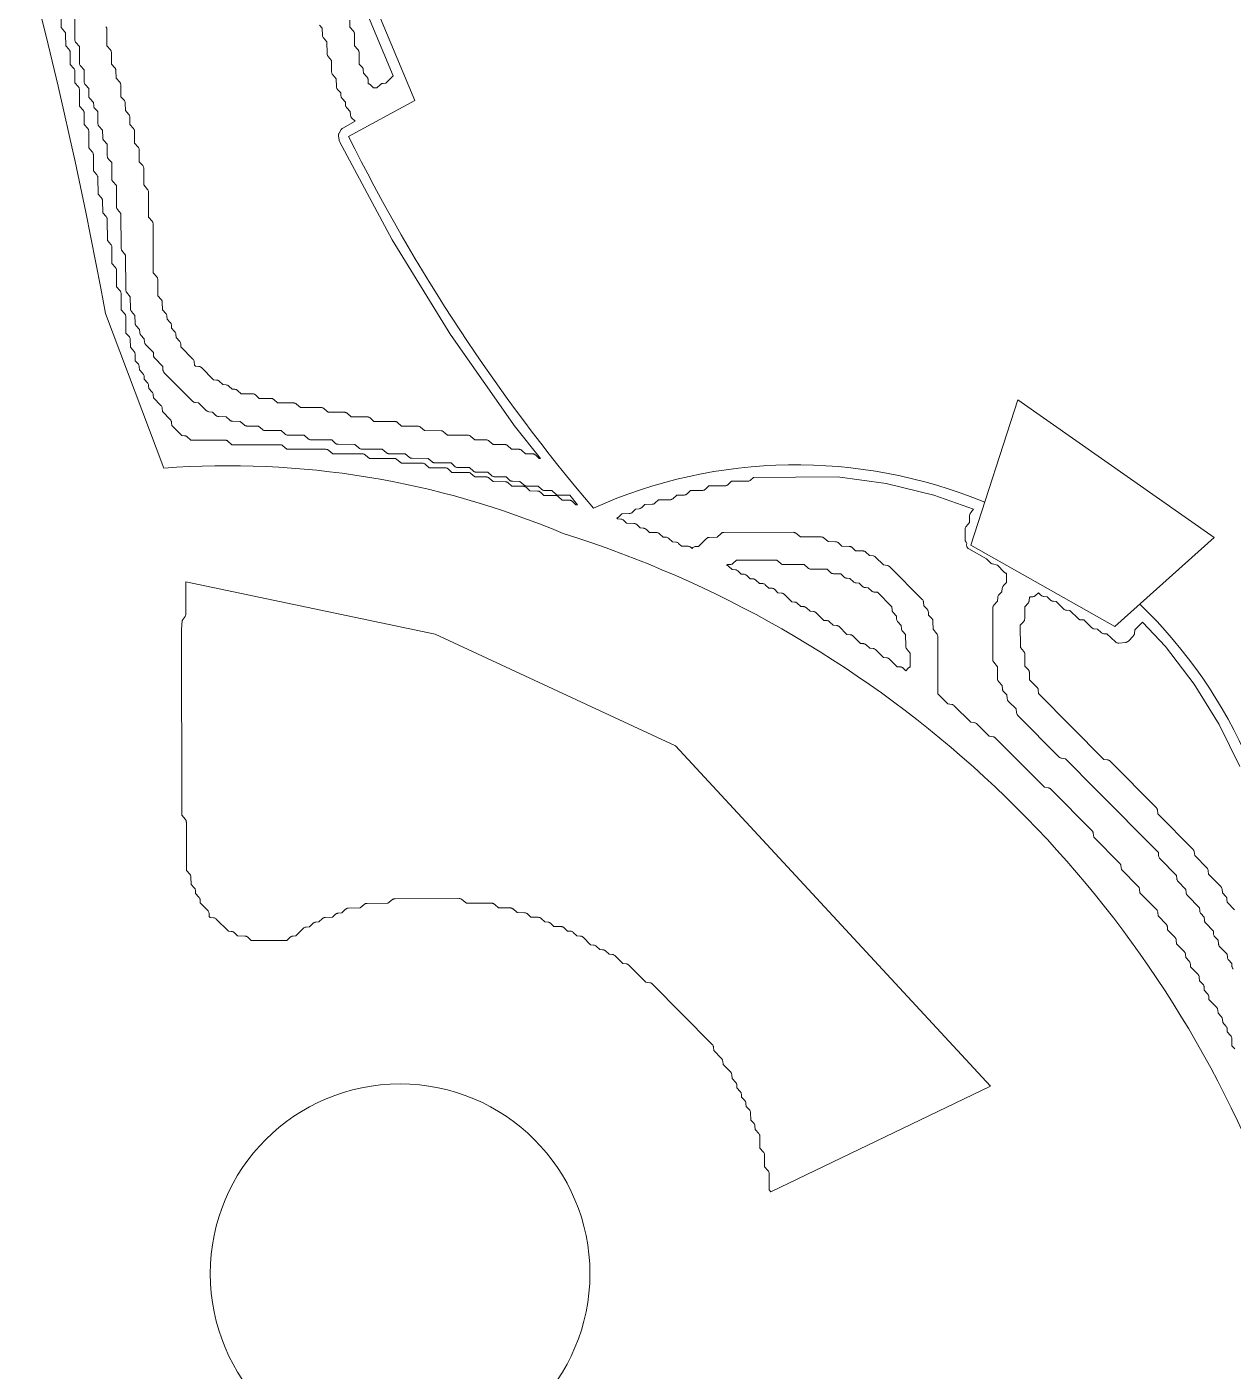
# Model space of a CAD drawing. Header units: inches. Extents: x 36 to 190, y -75 to 56.
# Drawn here: x 153.83 to 160.81, y 30.96 to 38.74 of the extents above; entities that cross this region are included whole.
import ezdxf

# ---------------------------------------------------------------- set-up
doc = ezdxf.new("R2010")
doc.units = ezdxf.units.IN
doc.layers.add('01_ORIGINAL_CAD', color=7, linetype='Continuous', lineweight=20)
doc.layers.add('02_APPROVED_PDF_OUTLINES', color=7, linetype='Continuous', lineweight=15)

# ---------------------------------------------------------------- blocks, each defined once
blk = doc.blocks.new('03_STARFISH')
at = {"layer": '01_ORIGINAL_CAD'}
for points in [[(44.2832, 37.0838, 0.090917), (40.9305, 45.9685, -0.652582), (40.9305, 49.0108, -0.158741), (45.0035, 48.4251, -0.098355), (47.824, 46.2028), (47.7547, 46.078)], [(45.6919, 38.1087, 0.060935), (47.1089, 35.956, -0.206423), (49.3752, 35.9901)], [(46.9349, 35.809, 0.119192), (44.6213, 36.1879), (44.2832, 37.0838)], [(50.2735, 35.4003, -0.198705), (51.1432, 33.3921, 0.063223), (53.4732, 33.0698)]]:
    blk.add_lwpolyline(points, format="xyb", dxfattribs=at)
for points in [[(46.075, 38.3173), (45.4333, 39.8494), (45.0593, 39.6928)], [(46.075, 38.3173), (45.6919, 38.1087)], [(49.5667, 36.5827), (50.7029, 35.7869), (50.1291, 35.2702), (49.2949, 35.7417), (49.5667, 36.5827)]]:
    blk.add_lwpolyline(points, dxfattribs=at)
blk.add_circle((45.9894, 31.5215), 1.0995, dxfattribs=at)
blk.add_arc((44.9959, 29.643), 6.4637, 23.73402, 72.54294, dxfattribs=at)
at = {"layer": '02_APPROVED_PDF_OUTLINES'}
for points in [[(45.7971, 38.8254), (45.9501, 38.4601), (45.9079, 38.4173), (45.8916, 38.4165), (45.8881, 38.4161), (45.8846, 38.4152), (45.8813, 38.4138), (45.8783, 38.4119), (45.8755, 38.4097), (45.8558, 38.3909), (45.8355, 38.3908), (45.8184, 38.4079), (45.8159, 38.41), (45.8132, 38.4118), (45.8102, 38.4132), (45.8071, 38.4143), (45.8052, 38.4146), (45.8046, 38.4377), (45.8043, 38.4407), (45.8037, 38.4437), (45.8027, 38.4465), (45.8014, 38.4492), (45.7998, 38.4518), (45.7979, 38.4541), (45.7783, 38.4751), (45.7765, 38.4955), (45.776, 38.4988), (45.775, 38.5021), (45.7735, 38.5052), (45.7717, 38.5081), (45.7695, 38.5107), (45.7524, 38.5282), (45.7521, 38.5954), (45.7518, 38.5989), (45.751, 38.6024), (45.7497, 38.6057), (45.748, 38.6089), (45.7459, 38.6117), (45.7257, 38.6348), (45.7253, 38.7027), (45.725, 38.7063), (45.7243, 38.7098), (45.723, 38.7131), (45.7213, 38.7162), (45.7191, 38.719), (45.6989, 38.7421), (45.6986, 38.7833)], [(44.1059, 38.7908), (44.1064, 38.6686), (44.1066, 38.6651), (44.1074, 38.6616), (44.1087, 38.6582), (44.1104, 38.6551), (44.1126, 38.6523), (44.1327, 38.6292), (44.1332, 38.5344), (44.1334, 38.5309), (44.1342, 38.5274), (44.1355, 38.5241), (44.1372, 38.5209), (44.1394, 38.5181), (44.1596, 38.4949), (44.1608, 38.424), (44.161, 38.421), (44.1616, 38.418), (44.1626, 38.4151), (44.1639, 38.4123), (44.1655, 38.4097), (44.1675, 38.4074), (44.1865, 38.387), (44.1875, 38.3433), (44.1877, 38.3403), (44.1883, 38.3373), (44.1893, 38.3345), (44.1906, 38.3317), (44.1923, 38.3292), (44.1942, 38.3269), (44.2138, 38.3059), (44.2156, 38.2855), (44.2161, 38.2821), (44.2171, 38.2788), (44.2185, 38.2757), (44.2204, 38.2728), (44.2226, 38.2702), (44.2396, 38.2527), (44.24, 38.1856), (44.2403, 38.182), (44.2411, 38.1785), (44.2423, 38.1752), (44.244, 38.1721), (44.2462, 38.1692), (44.2665, 38.146), (44.2676, 38.1018), (44.2678, 38.0988), (44.2684, 38.0958), (44.2694, 38.093), (44.2707, 38.0902), (44.2724, 38.0877), (44.2743, 38.0854), (44.2932, 38.0651), (44.2943, 37.9947), (44.2945, 37.9916), (44.2952, 37.9886), (44.2961, 37.9857), (44.2974, 37.983), (44.2991, 37.9804), (44.301, 37.978), (44.3198, 37.9579), (44.3203, 37.8636), (44.3205, 37.86), (44.3213, 37.8565), (44.3226, 37.8532), (44.3243, 37.8501), (44.3264, 37.8472), (44.3466, 37.8242), (44.3471, 37.7026), (44.3474, 37.699), (44.3482, 37.6955), (44.3494, 37.6922), (44.3511, 37.6891), (44.3533, 37.6862), (44.3734, 37.6632), (44.3738, 37.464), (44.3741, 37.4606), (44.3747, 37.4573), (44.3759, 37.4541), (44.3774, 37.4511), (44.3794, 37.4483), (44.4004, 37.4222), (44.4008, 37.2224), (44.4011, 37.2191), (44.4018, 37.2158), (44.4029, 37.2126), (44.4044, 37.2096), (44.4064, 37.2068), (44.4275, 37.1806), (44.4279, 37.1121), (44.4281, 37.1086), (44.4289, 37.1051), (44.4302, 37.1017), (44.4319, 37.0986), (44.4341, 37.0958), (44.4544, 37.0725), (44.4554, 37.0284), (44.4557, 37.0254), (44.4563, 37.0224), (44.4573, 37.0195), (44.4586, 37.0168), (44.4602, 37.0142), (44.4621, 37.0119), (44.4813, 36.9913), (44.4821, 36.9742), (44.4825, 36.9707), (44.4834, 36.9673), (44.4847, 36.964), (44.4866, 36.961), (44.4888, 36.9582), (44.5084, 36.9372), (44.5102, 36.9169), (44.5107, 36.9135), (44.5117, 36.9102), (44.5131, 36.907), (44.515, 36.9041), (44.5173, 36.9015), (44.5612, 36.8568), (44.562, 36.84), (44.5623, 36.837), (44.563, 36.8341), (44.564, 36.8313), (44.5653, 36.8286), (44.567, 36.8261), (44.5689, 36.8238), (44.6149, 36.7761), (44.6167, 36.7559), (44.6172, 36.7525), (44.6182, 36.7492), (44.6197, 36.746), (44.6215, 36.7431), (44.6238, 36.7405), (44.7875, 36.5754), (44.7901, 36.5731), (44.7931, 36.5712), (44.7962, 36.5697), (44.7996, 36.5687), (44.803, 36.5681), (44.8227, 36.5664), (44.8673, 36.5217), (44.8699, 36.5194), (44.8729, 36.5175), (44.876, 36.5161), (44.8793, 36.5151), (44.8828, 36.5145), (44.9028, 36.5127), (44.9235, 36.4931), (44.9259, 36.4911), (44.9285, 36.4894), (44.9312, 36.4881), (44.9341, 36.4871), (44.9371, 36.4865), (44.9402, 36.4862), (44.9832, 36.4853), (45.0032, 36.4663), (45.0056, 36.4643), (45.0082, 36.4626), (45.0109, 36.4613), (45.0138, 36.4603), (45.0168, 36.4597), (45.0199, 36.4594), (45.0633, 36.4585), (45.0863, 36.4381), (45.0887, 36.4362), (45.0913, 36.4347), (45.094, 36.4334), (45.0969, 36.4325), (45.0999, 36.432), (45.1029, 36.4318), (45.1697, 36.4316), (45.1926, 36.4113), (45.1949, 36.4095), (45.1975, 36.4079), (45.2003, 36.4067), (45.2031, 36.4058), (45.2061, 36.4052), (45.2091, 36.405), (45.302, 36.4048), (45.3219, 36.386), (45.3243, 36.384), (45.3269, 36.3823), (45.3297, 36.381), (45.3327, 36.38), (45.3357, 36.3794), (45.3388, 36.3791), (45.4352, 36.3782), (45.4581, 36.3578), (45.4605, 36.356), (45.4631, 36.3544), (45.4658, 36.3532), (45.4687, 36.3523), (45.4717, 36.3517), (45.4747, 36.3515), (45.5941, 36.3514), (45.614, 36.3325), (45.6164, 36.3305), (45.619, 36.3289), (45.6218, 36.3275), (45.6248, 36.3265), (45.6278, 36.3259), (45.6309, 36.3257), (45.7273, 36.3247), (45.7502, 36.3044), (45.7526, 36.3025), (45.7552, 36.301), (45.7579, 36.2997), (45.7608, 36.2988), (45.7637, 36.2983), (45.7668, 36.2981), (45.8867, 36.2979), (45.9095, 36.2777), (45.9119, 36.2758), (45.9145, 36.2742), (45.9172, 36.273), (45.9201, 36.2721), (45.9231, 36.2715), (45.9261, 36.2714), (46.0195, 36.2712), (46.0423, 36.2509), (46.0447, 36.2491), (46.0472, 36.2475), (46.05, 36.2463), (46.0529, 36.2454), (46.0558, 36.2448), (46.0588, 36.2446), (46.1522, 36.2444), (46.1751, 36.2242), (46.1774, 36.2223), (46.18, 36.2208), (46.1828, 36.2195), (46.1856, 36.2186), (46.1886, 36.2181), (46.1916, 36.2179), (46.2845, 36.2177), (46.3044, 36.1989), (46.3068, 36.1969), (46.3094, 36.1952), (46.3122, 36.1938), (46.3151, 36.1929), (46.3182, 36.1922), (46.3213, 36.192), (46.3911, 36.191), (46.4141, 36.1707), (46.4164, 36.1688), (46.419, 36.1673), (46.4218, 36.166), (46.4246, 36.1651), (46.4276, 36.1646), (46.4306, 36.1644), (46.4975, 36.1642), (46.5203, 36.1439), (46.5227, 36.1421), (46.5252, 36.1405), (46.528, 36.1393), (46.5308, 36.1384), (46.5338, 36.1378), (46.5368, 36.1376), (46.6032, 36.1374), (46.6231, 36.1186), (46.6254, 36.1166), (46.628, 36.1149), (46.6308, 36.1136), (46.6337, 36.1126), (46.6367, 36.112), (46.6398, 36.1117), (46.6832, 36.1108), (46.7062, 36.0904), (46.7086, 36.0885), (46.7112, 36.087), (46.7139, 36.0857), (46.7168, 36.0848), (46.7197, 36.0843), (46.7227, 36.0841), (46.7891, 36.0839), (46.809, 36.065), (46.8114, 36.0631), (46.8139, 36.0614), (46.8167, 36.0601), (46.8196, 36.0591), (46.8226, 36.0584), (46.8257, 36.0582), (46.8691, 36.0573), (46.8921, 36.0368), (46.8945, 36.035), (46.8971, 36.0334), (46.8998, 36.0322), (46.9027, 36.0313), (46.9056, 36.0307), (46.9086, 36.0305), (46.973, 36.0303), (47.0172, 35.976), (47.0078, 35.9761), (46.9879, 35.9949), (46.9855, 35.9969), (46.983, 35.9986), (46.9802, 35.9999), (46.9773, 36.0009), (46.9743, 36.0015), (46.9712, 36.0018), (46.9278, 36.0027), (46.9048, 36.0231), (46.9024, 36.025), (46.8998, 36.0265), (46.8971, 36.0278), (46.8942, 36.0287), (46.8913, 36.0292), (46.8883, 36.0294), (46.8219, 36.0296), (46.802, 36.0485), (46.7996, 36.0504), (46.7971, 36.0521), (46.7943, 36.0534), (46.7914, 36.0544), (46.7884, 36.0551), (46.7853, 36.0553), (46.7419, 36.0562), (46.7189, 36.0767), (46.7165, 36.0785), (46.7139, 36.0801), (46.7112, 36.0813), (46.7083, 36.0822), (46.7054, 36.0828), (46.7024, 36.083), (46.636, 36.0832), (46.6161, 36.102), (46.6137, 36.104), (46.6111, 36.1057), (46.6083, 36.107), (46.6054, 36.108), (46.6023, 36.1086), (46.5992, 36.1089), (46.5294, 36.1098), (46.5064, 36.1302), (46.504, 36.132), (46.5015, 36.1336), (46.4987, 36.1348), (46.4959, 36.1357), (46.4929, 36.1363), (46.4899, 36.1365), (46.423, 36.1367), (46.4002, 36.1569), (46.3978, 36.1588), (46.3952, 36.1604), (46.3925, 36.1616), (46.3896, 36.1625), (46.3866, 36.1631), (46.3836, 36.1632), (46.2902, 36.1634), (46.2674, 36.1837), (46.265, 36.1855), (46.2625, 36.1871), (46.2597, 36.1883), (46.2568, 36.1892), (46.2539, 36.1898), (46.2509, 36.19), (46.1575, 36.1902), (46.1346, 36.2104), (46.1323, 36.2123), (46.1297, 36.2138), (46.1269, 36.2151), (46.1241, 36.216), (46.1211, 36.2165), (46.1181, 36.2167), (45.9976, 36.2169), (45.9716, 36.2381), (45.9688, 36.2401), (45.9658, 36.2417), (45.9625, 36.2428), (45.9592, 36.2435), (45.9558, 36.2437), (45.8123, 36.2436), (45.7895, 36.2638), (45.7871, 36.2657), (45.7845, 36.2673), (45.7817, 36.2685), (45.7789, 36.2694), (45.7759, 36.27), (45.7729, 36.2701), (45.5999, 36.2703), (45.577, 36.2905), (45.5747, 36.2924), (45.5721, 36.294), (45.5693, 36.2952), (45.5665, 36.2961), (45.5635, 36.2966), (45.5605, 36.2968), (45.3344, 36.2969), (45.3116, 36.3172), (45.3092, 36.319), (45.3066, 36.3206), (45.3038, 36.3218), (45.301, 36.3227), (45.298, 36.3233), (45.295, 36.3235), (45.0158, 36.3235), (44.993, 36.3438), (44.9906, 36.3456), (44.988, 36.3472), (44.9853, 36.3484), (44.9824, 36.3493), (44.9794, 36.3499), (44.9764, 36.3501), (44.7773, 36.3502), (44.7575, 36.369), (44.7547, 36.3713), (44.7516, 36.3731), (44.7484, 36.3745), (44.7449, 36.3754), (44.7414, 36.3758), (44.7251, 36.3765), (44.6677, 36.4344), (44.667, 36.4511), (44.6666, 36.4541), (44.666, 36.457), (44.665, 36.4599), (44.6636, 36.4626), (44.6619, 36.4651), (44.66, 36.4674), (44.614, 36.5151), (44.6123, 36.5353), (44.6117, 36.5387), (44.6107, 36.542), (44.6093, 36.5451), (44.6074, 36.548), (44.6052, 36.5506), (44.5612, 36.5953), (44.5605, 36.6121), (44.5601, 36.6156), (44.5592, 36.619), (44.5578, 36.6223), (44.556, 36.6253), (44.5538, 36.628), (44.5346, 36.6486), (44.5338, 36.6658), (44.5334, 36.6693), (44.5325, 36.6727), (44.5312, 36.6759), (44.5293, 36.679), (44.5271, 36.6817), (44.5079, 36.7022), (44.5072, 36.7194), (44.5068, 36.7229), (44.5059, 36.7263), (44.5045, 36.7296), (44.5027, 36.7326), (44.5005, 36.7354), (44.4809, 36.7564), (44.4791, 36.7767), (44.4786, 36.7801), (44.4776, 36.7834), (44.4761, 36.7865), (44.4743, 36.7894), (44.4721, 36.792), (44.455, 36.8095), (44.4547, 36.8499), (44.4544, 36.8534), (44.4536, 36.8569), (44.4524, 36.8602), (44.4507, 36.8633), (44.4485, 36.8661), (44.4282, 36.8894), (44.4272, 36.9335), (44.4269, 36.9366), (44.4263, 36.9395), (44.4253, 36.9424), (44.424, 36.9451), (44.4224, 36.9477), (44.4204, 36.95), (44.4016, 36.9701), (44.4012, 37.0645), (44.4009, 37.068), (44.4002, 37.0715), (44.3989, 37.0748), (44.3972, 37.078), (44.395, 37.0808), (44.3748, 37.1039), (44.3744, 37.1986), (44.3741, 37.2022), (44.3734, 37.2057), (44.3721, 37.209), (44.3704, 37.2121), (44.3682, 37.215), (44.3481, 37.238), (44.3476, 37.3328), (44.3473, 37.3364), (44.3466, 37.3399), (44.3453, 37.3432), (44.3436, 37.3463), (44.3414, 37.3492), (44.3213, 37.3722), (44.3208, 37.467), (44.3205, 37.4706), (44.3198, 37.474), (44.3185, 37.4774), (44.3168, 37.4805), (44.3146, 37.4834), (44.2945, 37.5064), (44.294, 37.628), (44.2937, 37.6316), (44.2929, 37.6351), (44.2917, 37.6384), (44.2899, 37.6415), (44.2878, 37.6444), (44.2675, 37.6675), (44.2664, 37.7384), (44.2661, 37.7415), (44.2655, 37.7445), (44.2646, 37.7474), (44.2632, 37.7502), (44.2616, 37.7527), (44.2596, 37.7551), (44.2408, 37.7752), (44.2404, 37.8695), (44.2401, 37.8731), (44.2394, 37.8766), (44.2381, 37.8799), (44.2364, 37.883), (44.2342, 37.8859), (44.2141, 37.9089), (44.2136, 38.0037), (44.2133, 38.0073), (44.2126, 38.0108), (44.2113, 38.0141), (44.2096, 38.0172), (44.2074, 38.0201), (44.1873, 38.0431), (44.1868, 38.1379), (44.1865, 38.1415), (44.1858, 38.1449), (44.1845, 38.1483), (44.1828, 38.1514), (44.1806, 38.1543), (44.1604, 38.1773), (44.1601, 38.2453), (44.1598, 38.2488), (44.159, 38.2523), (44.1578, 38.2556), (44.156, 38.2588), (44.1539, 38.2616), (44.1337, 38.2847), (44.1333, 38.3794), (44.133, 38.383), (44.1322, 38.3865), (44.131, 38.3898), (44.1292, 38.3929), (44.1271, 38.3958), (44.1069, 38.4188), (44.1065, 38.4868), (44.1062, 38.4903), (44.1055, 38.4938), (44.1042, 38.4972), (44.1025, 38.5003), (44.1003, 38.5031), (44.08, 38.5263), (44.0789, 38.5972), (44.0787, 38.6002), (44.0781, 38.6032), (44.0771, 38.6061), (44.0758, 38.6089), (44.0741, 38.6115), (44.0722, 38.6138), (44.0534, 38.634), (44.053, 38.7015), (44.0527, 38.705), (44.052, 38.7085), (44.0507, 38.7118), (44.049, 38.715), (44.0468, 38.7178), (44.0267, 38.7409), (44.0262, 38.8356)], [(45.5223, 38.7543), (45.5394, 38.7368), (45.5397, 38.6965), (45.54, 38.6929), (45.5408, 38.6894), (45.542, 38.6861), (45.5438, 38.683), (45.5459, 38.6802), (45.5661, 38.6571), (45.5665, 38.5892), (45.5667, 38.5856), (45.5675, 38.5821), (45.5688, 38.5788), (45.5705, 38.5757), (45.5726, 38.5728), (45.5928, 38.5498), (45.5932, 38.4818), (45.5935, 38.4783), (45.5943, 38.4748), (45.5955, 38.4715), (45.5972, 38.4683), (45.5994, 38.4655), (45.6197, 38.4422), (45.6208, 38.3981), (45.621, 38.3951), (45.6216, 38.3921), (45.6226, 38.3892), (45.6239, 38.3865), (45.6255, 38.3839), (45.6275, 38.3816), (45.6467, 38.3611), (45.6474, 38.3439), (45.6478, 38.3404), (45.6487, 38.337), (45.6501, 38.3337), (45.6519, 38.3307), (45.6541, 38.3279), (45.6733, 38.3074), (45.6741, 38.2902), (45.6745, 38.2867), (45.6754, 38.2833), (45.6767, 38.2801), (45.6786, 38.277), (45.6808, 38.2743), (45.7004, 38.2533), (45.7022, 38.2329), (45.7027, 38.2295), (45.7037, 38.2262), (45.7051, 38.2231), (45.707, 38.2202), (45.7092, 38.2176), (45.7293, 38.1971), (45.6575, 38.1574), (45.6547, 38.1557), (45.6521, 38.1535), (45.6499, 38.151), (45.648, 38.1483), (45.6361, 38.1281), (45.6345, 38.1251), (45.6334, 38.1218), (45.6328, 38.1185), (45.6326, 38.1151), (45.6329, 38.1117), (45.6363, 38.0884), (45.6369, 38.0857), (45.6378, 38.083), (45.639, 38.0804), (45.9436, 37.5106), (45.9443, 37.5093), (46.2837, 36.9577), (46.2845, 36.9565), (46.6568, 36.4266), (46.6577, 36.4253), (46.8022, 36.2443), (46.7949, 36.2443), (46.775, 36.2632), (46.7727, 36.2651), (46.7701, 36.2668), (46.7673, 36.2681), (46.7644, 36.2691), (46.7614, 36.2698), (46.7584, 36.27), (46.7154, 36.2709), (46.6954, 36.2899), (46.693, 36.2919), (46.6904, 36.2936), (46.6877, 36.2949), (46.6847, 36.2959), (46.6817, 36.2965), (46.6787, 36.2968), (46.6353, 36.2977), (46.6122, 36.3181), (46.6099, 36.32), (46.6073, 36.3216), (46.6045, 36.3228), (46.6017, 36.3237), (46.5987, 36.3242), (46.5957, 36.3244), (46.5288, 36.3246), (46.506, 36.3449), (46.5036, 36.3468), (46.5011, 36.3483), (46.4983, 36.3496), (46.4954, 36.3505), (46.4925, 36.351), (46.4895, 36.3512), (46.4226, 36.3514), (46.3998, 36.3717), (46.3974, 36.3735), (46.3948, 36.3751), (46.3921, 36.3763), (46.3892, 36.3772), (46.3862, 36.3778), (46.3832, 36.378), (46.2638, 36.3781), (46.2439, 36.397), (46.2415, 36.399), (46.2389, 36.4006), (46.2361, 36.402), (46.2331, 36.403), (46.2301, 36.4036), (46.2269, 36.4038), (46.1306, 36.4048), (46.1077, 36.4251), (46.1053, 36.427), (46.1027, 36.4285), (46.1, 36.4298), (46.0971, 36.4307), (46.0942, 36.4312), (46.0911, 36.4314), (45.9977, 36.4316), (45.9749, 36.4519), (45.9725, 36.4537), (45.97, 36.4553), (45.9672, 36.4565), (45.9643, 36.4574), (45.9614, 36.458), (45.9584, 36.4582), (45.8384, 36.4583), (45.8156, 36.4786), (45.8132, 36.4804), (45.8106, 36.482), (45.8079, 36.4832), (45.805, 36.4841), (45.8021, 36.4847), (45.7991, 36.4849), (45.7056, 36.4851), (45.6828, 36.5053), (45.6804, 36.5072), (45.6779, 36.5087), (45.6751, 36.51), (45.6723, 36.5109), (45.6693, 36.5114), (45.6663, 36.5116), (45.5729, 36.5118), (45.55, 36.5321), (45.5477, 36.5339), (45.5451, 36.5355), (45.5423, 36.5367), (45.5395, 36.5376), (45.5365, 36.5382), (45.5335, 36.5384), (45.4136, 36.5385), (45.3907, 36.5588), (45.3884, 36.5606), (45.3858, 36.5622), (45.383, 36.5634), (45.3802, 36.5643), (45.3772, 36.5649), (45.3742, 36.5651), (45.2808, 36.5653), (45.258, 36.5855), (45.2556, 36.5874), (45.253, 36.5889), (45.2503, 36.5902), (45.2474, 36.5911), (45.2444, 36.5916), (45.2414, 36.5918), (45.1746, 36.592), (45.1517, 36.6123), (45.1494, 36.6141), (45.1468, 36.6157), (45.144, 36.6169), (45.1412, 36.6178), (45.1382, 36.6184), (45.1352, 36.6186), (45.0688, 36.6188), (45.0489, 36.6376), (45.0462, 36.6399), (45.0431, 36.6417), (45.0398, 36.6431), (45.0364, 36.644), (45.0328, 36.6445), (45.0164, 36.6452), (44.9988, 36.6626), (44.9962, 36.6649), (44.9933, 36.6668), (44.9901, 36.6682), (44.9868, 36.6692), (44.9834, 36.6698), (44.9634, 36.6716), (44.9427, 36.6912), (44.9399, 36.6935), (44.9368, 36.6953), (44.9336, 36.6967), (44.9301, 36.6976), (44.9266, 36.6981), (44.9102, 36.6988), (44.8394, 36.7698), (44.8368, 36.7721), (44.8339, 36.774), (44.8307, 36.7755), (44.8274, 36.7765), (44.8239, 36.777), (44.8044, 36.7788), (44.7993, 36.7839), (44.7976, 36.8038), (44.797, 36.8072), (44.796, 36.8105), (44.7946, 36.8136), (44.7927, 36.8166), (44.7905, 36.8192), (44.7199, 36.8907), (44.7192, 36.9075), (44.7188, 36.911), (44.7179, 36.9144), (44.7165, 36.9176), (44.7147, 36.9207), (44.7125, 36.9234), (44.6929, 36.9444), (44.6911, 36.9648), (44.6906, 36.9681), (44.6896, 36.9714), (44.6881, 36.9745), (44.6863, 36.9774), (44.6841, 36.98), (44.6666, 36.9979), (44.6659, 37.0148), (44.6655, 37.0183), (44.6646, 37.0217), (44.6632, 37.0249), (44.6614, 37.028), (44.6592, 37.0307), (44.64, 37.0513), (44.6392, 37.0684), (44.6388, 37.0719), (44.6379, 37.0754), (44.6366, 37.0786), (44.6348, 37.0816), (44.6325, 37.0844), (44.6136, 37.1047), (44.6126, 37.1484), (44.6123, 37.1514), (44.6117, 37.1544), (44.6107, 37.1573), (44.6094, 37.16), (44.6078, 37.1625), (44.6058, 37.1649), (44.587, 37.185), (44.5866, 37.2793), (44.5863, 37.2829), (44.5856, 37.2864), (44.5843, 37.2897), (44.5826, 37.2928), (44.5804, 37.2957), (44.5603, 37.3187), (44.5595, 37.6013), (44.5592, 37.6049), (44.5584, 37.6084), (44.5572, 37.6117), (44.5554, 37.6149), (44.5533, 37.6177), (44.5331, 37.6408), (44.5328, 37.7863), (44.5326, 37.7896), (44.5319, 37.793), (44.5308, 37.7961), (44.5292, 37.7992), (44.5273, 37.8019), (44.5062, 37.8281), (44.5058, 37.9234), (44.5055, 37.927), (44.5047, 37.9305), (44.5034, 37.9338), (44.5017, 37.9369), (44.4996, 37.9398), (44.4794, 37.9628), (44.479, 38.0308), (44.4787, 38.0343), (44.478, 38.0378), (44.4767, 38.0412), (44.475, 38.0443), (44.4728, 38.0471), (44.4526, 38.0702), (44.4523, 38.1381), (44.452, 38.1417), (44.4512, 38.1452), (44.4499, 38.1485), (44.4482, 38.1516), (44.4461, 38.1545), (44.4257, 38.1777), (44.4247, 38.2219), (44.4245, 38.2249), (44.4238, 38.2278), (44.4229, 38.2307), (44.4216, 38.2335), (44.4199, 38.236), (44.418, 38.2383), (44.399, 38.2587), (44.398, 38.3024), (44.3978, 38.3054), (44.3971, 38.3083), (44.3962, 38.3112), (44.3949, 38.314), (44.3932, 38.3165), (44.3913, 38.3188), (44.3725, 38.339), (44.3721, 38.4065), (44.3718, 38.41), (44.3711, 38.4135), (44.3698, 38.4168), (44.3681, 38.42), (44.3659, 38.4228), (44.3456, 38.446), (44.3446, 38.4902), (44.3443, 38.4932), (44.3437, 38.4962), (44.3427, 38.4991), (44.3414, 38.5018), (44.3398, 38.5043), (44.3378, 38.5067), (44.319, 38.5268), (44.3187, 38.5943), (44.3184, 38.5979), (44.3176, 38.6013), (44.3164, 38.6047), (44.3146, 38.6078), (44.3125, 38.6106), (44.2923, 38.6337), (44.2919, 38.7285), (44.2916, 38.732), (44.2908, 38.7355), (44.2896, 38.7388), (44.2878, 38.742), (44.2857, 38.7448)], [(50.8237, 32.8244), (50.8065, 32.8421), (50.8055, 32.8855), (50.8053, 32.8885), (50.8046, 32.8915), (50.8037, 32.8943), (50.8024, 32.8971), (50.8007, 32.8996), (50.7988, 32.902), (50.7796, 32.9225), (50.7788, 32.9397), (50.7784, 32.9432), (50.7775, 32.9466), (50.7762, 32.9498), (50.7744, 32.9529), (50.7721, 32.9556), (50.753, 32.9762), (50.7522, 32.9933), (50.7518, 32.9968), (50.7509, 33.0002), (50.7495, 33.0035), (50.7477, 33.0065), (50.7455, 33.0093), (50.7259, 33.0303), (50.7241, 33.0506), (50.7236, 33.054), (50.7226, 33.0573), (50.7211, 33.0605), (50.7193, 33.0634), (50.717, 33.066), (50.6731, 33.1107), (50.6723, 33.1275), (50.6719, 33.131), (50.671, 33.1344), (50.6696, 33.1376), (50.6678, 33.1407), (50.6656, 33.1434), (50.6464, 33.164), (50.6457, 33.1811), (50.6453, 33.1846), (50.6444, 33.188), (50.643, 33.1913), (50.6412, 33.1943), (50.639, 33.1971), (50.6194, 33.2181), (50.6176, 33.2384), (50.617, 33.2418), (50.616, 33.2451), (50.6146, 33.2483), (50.6127, 33.2512), (50.6105, 33.2538), (50.5665, 33.2985), (50.5658, 33.3153), (50.5654, 33.3188), (50.5645, 33.3222), (50.5631, 33.3254), (50.5613, 33.3285), (50.5591, 33.3312), (50.5395, 33.3522), (50.5377, 33.3726), (50.5371, 33.376), (50.5361, 33.3793), (50.5347, 33.3824), (50.5328, 33.3853), (50.5306, 33.3879), (50.4862, 33.4331), (50.4844, 33.4531), (50.4839, 33.4565), (50.4829, 33.4598), (50.4815, 33.4629), (50.4796, 33.4658), (50.4774, 33.4684), (50.4334, 33.5131), (50.4326, 33.5299), (50.4323, 33.5329), (50.4317, 33.5358), (50.4306, 33.5386), (50.4293, 33.5413), (50.4276, 33.5438), (50.4257, 33.5461), (50.3797, 33.5939), (50.378, 33.614), (50.3774, 33.6174), (50.3764, 33.6207), (50.375, 33.6239), (50.3731, 33.6268), (50.3708, 33.6294), (50.2733, 33.7282), (50.2715, 33.7481), (50.271, 33.7516), (50.27, 33.7549), (50.2685, 33.758), (50.2667, 33.7609), (50.2644, 33.7635), (50.1663, 33.8628), (50.1631, 33.8858), (50.1625, 33.889), (50.1614, 33.892), (50.16, 33.8949), (50.1582, 33.8975), (50.1561, 33.8999), (50.0067, 34.0506), (50.0035, 34.0736), (50.0028, 34.0767), (50.0018, 34.0797), (50.0004, 34.0826), (49.9986, 34.0853), (49.9965, 34.0877), (49.7571, 34.3291), (49.7547, 34.3312), (49.752, 34.333), (49.7491, 34.3345), (49.7461, 34.3356), (49.7429, 34.3362), (49.7203, 34.3395), (49.438, 34.6241), (49.4356, 34.6262), (49.4329, 34.628), (49.43, 34.6295), (49.427, 34.6306), (49.4238, 34.6312), (49.4011, 34.6345), (49.3294, 34.7065), (49.3267, 34.7087), (49.3238, 34.7107), (49.3206, 34.7121), (49.3173, 34.7132), (49.3139, 34.7137), (49.2943, 34.7154), (49.1988, 34.8118), (49.1963, 34.8139), (49.1937, 34.8157), (49.1908, 34.8172), (49.1877, 34.8183), (49.1846, 34.8189), (49.1619, 34.8222), (49.104, 34.8806), (49.1034, 35.2131), (49.1031, 35.2164), (49.1024, 35.2197), (49.1013, 35.2229), (49.0998, 35.2259), (49.0978, 35.2287), (49.0766, 35.2551), (49.0755, 35.2998), (49.0753, 35.3028), (49.0747, 35.3058), (49.0737, 35.3086), (49.0724, 35.3114), (49.0707, 35.3139), (49.0688, 35.3163), (49.0496, 35.3368), (49.0489, 35.354), (49.0485, 35.3575), (49.0476, 35.3609), (49.0462, 35.3641), (49.0444, 35.3672), (49.0422, 35.3699), (49.0226, 35.3909), (49.0208, 35.4113), (49.0202, 35.4147), (49.0192, 35.418), (49.0178, 35.4212), (49.0159, 35.4241), (49.0136, 35.4267), (48.8256, 35.6167), (48.8232, 35.6188), (48.8205, 35.6207), (48.8176, 35.6221), (48.8146, 35.6232), (48.8114, 35.6238), (48.7887, 35.6271), (48.7435, 35.6723), (48.7409, 35.6746), (48.738, 35.6765), (48.7348, 35.6779), (48.7315, 35.679), (48.7281, 35.6795), (48.7081, 35.6813), (48.6873, 35.701), (48.6849, 35.7029), (48.6824, 35.7046), (48.6796, 35.7059), (48.6767, 35.7069), (48.6737, 35.7075), (48.6706, 35.7078), (48.6277, 35.7087), (48.6076, 35.7277), (48.6053, 35.7297), (48.6027, 35.7314), (48.5999, 35.7327), (48.597, 35.7337), (48.594, 35.7343), (48.5909, 35.7346), (48.548, 35.7355), (48.5279, 35.7545), (48.5256, 35.7565), (48.523, 35.7582), (48.5202, 35.7595), (48.5173, 35.7605), (48.5143, 35.7611), (48.5113, 35.7614), (48.4678, 35.7623), (48.4448, 35.7827), (48.4424, 35.7846), (48.4399, 35.7861), (48.4371, 35.7874), (48.4342, 35.7883), (48.4313, 35.7888), (48.4283, 35.789), (48.3077, 35.7892), (48.2818, 35.8104), (48.279, 35.8124), (48.2759, 35.8139), (48.2727, 35.8151), (48.2693, 35.8158), (48.2659, 35.816), (47.8648, 35.8154), (47.8618, 35.8152), (47.8588, 35.8147), (47.8559, 35.8138), (47.8532, 35.8125), (47.8506, 35.811), (47.8482, 35.8091), (47.825, 35.7884), (47.7786, 35.7862), (47.7756, 35.7859), (47.7726, 35.7852), (47.7697, 35.7841), (47.7669, 35.7827), (47.7644, 35.7809), (47.7621, 35.7789), (47.7181, 35.7346), (47.7018, 35.7339), (47.6983, 35.7335), (47.6949, 35.7326), (47.6916, 35.7312), (47.6886, 35.7294), (47.6858, 35.7272), (47.6814, 35.7231), (47.6748, 35.7288), (47.672, 35.7308), (47.6689, 35.7325), (47.6656, 35.7337), (47.6622, 35.7345), (47.6587, 35.7348), (47.6191, 35.735), (47.6019, 35.752), (47.5993, 35.7543), (47.5964, 35.7562), (47.5932, 35.7576), (47.5899, 35.7586), (47.5865, 35.7592), (47.5665, 35.7609), (47.5457, 35.7806), (47.543, 35.7829), (47.5399, 35.7847), (47.5366, 35.7861), (47.5332, 35.787), (47.5296, 35.7874), (47.5129, 35.7882), (47.4926, 35.8074), (47.4902, 35.8094), (47.4877, 35.8111), (47.4849, 35.8124), (47.482, 35.8134), (47.479, 35.814), (47.4759, 35.8143), (47.4333, 35.8152), (47.4159, 35.8324), (47.4133, 35.8347), (47.4104, 35.8365), (47.4073, 35.838), (47.4039, 35.839), (47.4005, 35.8396), (47.3805, 35.8413), (47.3598, 35.861), (47.3574, 35.863), (47.3548, 35.8646), (47.3521, 35.866), (47.3492, 35.867), (47.3462, 35.8676), (47.3431, 35.8678), (47.3005, 35.8688), (47.2831, 35.886), (47.2805, 35.8882), (47.2776, 35.8901), (47.2744, 35.8916), (47.2711, 35.8926), (47.2677, 35.8931), (47.2481, 35.8949), (47.244, 35.8991), (47.244, 35.8994), (47.2453, 35.8997), (47.2484, 35.9007), (47.2513, 35.9022), (47.254, 35.904), (47.2565, 35.9062), (47.2738, 35.9234), (47.3164, 35.9244), (47.3194, 35.9246), (47.3224, 35.9252), (47.3254, 35.9262), (47.3281, 35.9276), (47.3307, 35.9293), (47.3331, 35.9312), (47.3537, 35.9509), (47.3737, 35.9527), (47.3771, 35.9533), (47.3804, 35.9543), (47.3836, 35.9558), (47.3865, 35.9577), (47.3891, 35.9599), (47.4064, 35.9772), (47.449, 35.9781), (47.4521, 35.9784), (47.4551, 35.979), (47.458, 35.98), (47.4607, 35.9814), (47.4633, 35.983), (47.4657, 35.985), (47.4855, 36.0039), (47.5518, 36.0042), (47.5548, 36.0044), (47.5578, 36.0049), (47.5607, 36.0058), (47.5634, 36.0071), (47.566, 36.0087), (47.5684, 36.0105), (47.5913, 36.031), (47.6347, 36.032), (47.6378, 36.0322), (47.6408, 36.0328), (47.6437, 36.0338), (47.6464, 36.0352), (47.649, 36.0369), (47.6514, 36.0388), (47.6713, 36.0578), (47.7406, 36.0589), (47.7437, 36.0591), (47.7468, 36.0597), (47.7497, 36.0607), (47.7525, 36.0621), (47.7551, 36.0638), (47.7575, 36.0658), (47.7773, 36.0846), (47.8702, 36.0849), (47.8732, 36.0851), (47.8762, 36.0857), (47.879, 36.0866), (47.8818, 36.0878), (47.8844, 36.0894), (47.8867, 36.0913), (47.9095, 36.1115), (48.0029, 36.1119), (48.0064, 36.1121), (48.0099, 36.1129), (48.0132, 36.1141), (48.0163, 36.1158), (48.0191, 36.118), (48.0366, 36.1331), (48.523, 36.1368), (48.8038, 36.0981), (49.0811, 36.0307), (49.3105, 35.9494), (49.2939, 35.9303), (49.2918, 35.9275), (49.2901, 35.9243), (49.2888, 35.921), (49.288, 35.9175), (49.2878, 35.914), (49.2876, 35.8729), (49.2675, 35.8498), (49.2654, 35.8469), (49.2636, 35.8438), (49.2624, 35.8404), (49.2616, 35.8369), (49.2614, 35.8333), (49.2615, 35.7738), (49.2617, 35.7705), (49.2624, 35.7673), (49.2635, 35.7641), (49.265, 35.7612), (49.2668, 35.7584), (49.2719, 35.7519), (49.2711, 35.7494), (49.2703, 35.746), (49.2699, 35.7426), (49.27, 35.7392), (49.2706, 35.7358), (49.2716, 35.7326), (49.2731, 35.7295), (49.2749, 35.7266), (49.2772, 35.724), (49.2797, 35.7218), (49.2826, 35.7199), (49.3856, 35.6617), (49.4081, 35.6393), (49.4106, 35.6372), (49.4133, 35.6354), (49.4162, 35.634), (49.4193, 35.6329), (49.4484, 35.6252), (49.4878, 35.5858), (49.4903, 35.5836), (49.493, 35.5818), (49.496, 35.5803), (49.4991, 35.5793), (49.5005, 35.579), (49.5006, 35.5248), (49.4837, 35.5074), (49.4814, 35.5048), (49.4796, 35.5019), (49.4782, 35.4988), (49.4772, 35.4955), (49.4767, 35.4921), (49.475, 35.472), (49.4572, 35.4537), (49.455, 35.4511), (49.4532, 35.4482), (49.4517, 35.4451), (49.4508, 35.4418), (49.4502, 35.4384), (49.4485, 35.4176), (49.4276, 35.3936), (49.4255, 35.3907), (49.4238, 35.3876), (49.4225, 35.3842), (49.4218, 35.3807), (49.4215, 35.3772), (49.4218, 35.079), (49.422, 35.0756), (49.4227, 35.0723), (49.4238, 35.0691), (49.4254, 35.0661), (49.4273, 35.0633), (49.4484, 35.0372), (49.4488, 34.9687), (49.4491, 34.9651), (49.4499, 34.9616), (49.4511, 34.9583), (49.4529, 34.9552), (49.455, 34.9523), (49.476, 34.9284), (49.4778, 34.9076), (49.4783, 34.9042), (49.4793, 34.9009), (49.4807, 34.8978), (49.4826, 34.8949), (49.4848, 34.8923), (49.5027, 34.874), (49.5044, 34.8539), (49.505, 34.8505), (49.506, 34.8472), (49.5074, 34.8441), (49.5093, 34.8412), (49.5115, 34.8386), (49.5564, 34.7929), (49.5597, 34.7699), (49.5603, 34.7668), (49.5614, 34.7637), (49.5628, 34.7609), (49.5646, 34.7582), (49.5667, 34.7558), (49.806, 34.5144), (49.8085, 34.5122), (49.8111, 34.5104), (49.814, 34.509), (49.8171, 34.5079), (49.8202, 34.5072), (49.8429, 34.504), (50.0187, 34.3267), (50.3804, 33.962), (50.3821, 33.942), (50.3827, 33.9386), (50.3837, 33.9353), (50.3851, 33.9322), (50.387, 33.9293), (50.3893, 33.9266), (50.4864, 33.8283), (50.4871, 33.8116), (50.4874, 33.8086), (50.4881, 33.8056), (50.4891, 33.8028), (50.4905, 33.8001), (50.4921, 33.7976), (50.4941, 33.7953), (50.54, 33.7476), (50.5418, 33.7274), (50.5423, 33.724), (50.5433, 33.7207), (50.5448, 33.7176), (50.5467, 33.7147), (50.5489, 33.7121), (50.6195, 33.6405), (50.6202, 33.6238), (50.6206, 33.6203), (50.6215, 33.6169), (50.6229, 33.6136), (50.6247, 33.6106), (50.6269, 33.6078), (50.6461, 33.5873), (50.6468, 33.5701), (50.6472, 33.5671), (50.6478, 33.5642), (50.6489, 33.5614), (50.6502, 33.5587), (50.6519, 33.5562), (50.6538, 33.5539), (50.6993, 33.5066), (50.7001, 33.4896), (50.7005, 33.4861), (50.7014, 33.4827), (50.7028, 33.4795), (50.7046, 33.4764), (50.7068, 33.4737), (50.7264, 33.4527), (50.7282, 33.4323), (50.7287, 33.4289), (50.7297, 33.4256), (50.7312, 33.4225), (50.733, 33.4196), (50.7353, 33.417), (50.7792, 33.3723), (50.78, 33.3555), (50.7804, 33.352), (50.7813, 33.3486), (50.7826, 33.3453), (50.7845, 33.3423), (50.7867, 33.3395), (50.8059, 33.319), (50.8066, 33.3018), (50.807, 33.2983), (50.8079, 33.2949), (50.8093, 33.2917), (50.8111, 33.2886), (50.8133, 33.2859)], [(50.8221, 33.6297), (50.7782, 33.6744), (50.7774, 33.6912), (50.777, 33.6947), (50.7761, 33.6981), (50.7747, 33.7014), (50.7729, 33.7044), (50.7707, 33.7071), (50.7511, 33.7281), (50.7493, 33.7485), (50.7488, 33.7519), (50.7478, 33.7552), (50.7463, 33.7583), (50.7445, 33.7612), (50.7422, 33.7639), (50.6712, 33.8358), (50.6695, 33.8558), (50.6689, 33.8592), (50.6679, 33.8625), (50.6665, 33.8656), (50.6646, 33.8685), (50.6624, 33.8712), (50.5909, 33.9436), (50.5877, 33.9667), (50.587, 33.9698), (50.586, 33.9728), (50.5845, 33.9757), (50.5828, 33.9784), (50.5807, 33.9808), (50.3781, 34.1851), (50.3748, 34.2081), (50.3742, 34.2112), (50.3732, 34.2142), (50.3717, 34.2171), (50.3699, 34.2198), (50.3678, 34.2222), (50.1019, 34.4904), (50.0995, 34.4925), (50.0968, 34.4943), (50.0939, 34.4958), (50.0908, 34.4969), (50.0877, 34.4975), (50.065, 34.5008), (49.6871, 34.8819), (49.6854, 34.9018), (49.6848, 34.9052), (49.6838, 34.9085), (49.6824, 34.9117), (49.6805, 34.9146), (49.6783, 34.9172), (49.6345, 34.9616), (49.6335, 35.005), (49.6333, 35.008), (49.6327, 35.0109), (49.6317, 35.0138), (49.6304, 35.0165), (49.6287, 35.0191), (49.6268, 35.0214), (49.608, 35.0416), (49.6076, 35.1091), (49.6074, 35.1126), (49.6066, 35.1161), (49.6053, 35.1194), (49.6036, 35.1225), (49.6014, 35.1254), (49.5813, 35.1484), (49.581, 35.2779), (49.5997, 35.298), (49.6017, 35.3004), (49.6033, 35.303), (49.6046, 35.3058), (49.6056, 35.3087), (49.6062, 35.3117), (49.6064, 35.3147), (49.6072, 35.3852), (49.6261, 35.4054), (49.6283, 35.4082), (49.6301, 35.4112), (49.6314, 35.4145), (49.6323, 35.4179), (49.6327, 35.4214), (49.6334, 35.4381), (49.6375, 35.4423), (49.6538, 35.443), (49.6573, 35.4434), (49.6608, 35.4443), (49.6641, 35.4457), (49.6671, 35.4476), (49.6699, 35.4499), (49.6864, 35.4656), (49.7005, 35.4517), (49.7031, 35.4494), (49.706, 35.4475), (49.7092, 35.4461), (49.7125, 35.4451), (49.7159, 35.4445), (49.7359, 35.4428), (49.7566, 35.4231), (49.7594, 35.4208), (49.7625, 35.419), (49.7658, 35.4176), (49.7692, 35.4167), (49.7728, 35.4163), (49.7891, 35.4155), (49.8333, 35.3713), (49.8359, 35.369), (49.8388, 35.3671), (49.842, 35.3657), (49.8453, 35.3647), (49.8488, 35.3641), (49.8685, 35.3624), (49.9158, 35.3161), (49.9181, 35.3141), (49.9207, 35.3124), (49.9234, 35.311), (49.9262, 35.31), (49.9292, 35.3093), (49.9322, 35.309), (49.9486, 35.3083), (49.9928, 35.2641), (49.9954, 35.2618), (49.9983, 35.2599), (50.0015, 35.2584), (50.0048, 35.2574), (50.0082, 35.2569), (50.0282, 35.2551), (50.049, 35.2354), (50.0518, 35.2332), (50.0548, 35.2313), (50.0581, 35.2299), (50.0616, 35.229), (50.0651, 35.2286), (50.0819, 35.2279), (50.1316, 35.1809), (50.134, 35.1789), (50.1365, 35.1773), (50.1393, 35.1759), (50.1422, 35.175), (50.1452, 35.1743), (50.1483, 35.1741), (50.1514, 35.1742), (50.1915, 35.1784), (50.1949, 35.179), (50.1982, 35.1801), (50.2014, 35.1816), (50.2042, 35.1835), (50.2068, 35.1858), (50.2352, 35.215), (50.2374, 35.2176), (50.2392, 35.2205), (50.2406, 35.2236), (50.2416, 35.2269), (50.2422, 35.2303), (50.2438, 35.2503), (50.2889, 35.296), (50.4209, 35.1548), (50.5879, 34.9364), (50.7321, 34.7037), (50.8527, 34.4587)]]:
    blk.add_lwpolyline(points, dxfattribs=at)
for points in [[(47.8815, 35.6247), (47.8815, 35.6251), (47.8852, 35.6288), (47.9015, 35.6296), (47.905, 35.63), (47.9085, 35.6309), (47.9118, 35.6323), (47.9148, 35.6342), (47.9176, 35.6364), (47.9373, 35.6553), (48.1708, 35.6554), (48.1936, 35.6352), (48.1959, 35.6333), (48.1985, 35.6318), (48.2013, 35.6305), (48.2041, 35.6296), (48.2071, 35.6291), (48.2101, 35.6289), (48.3301, 35.6287), (48.3529, 35.6085), (48.3552, 35.6066), (48.3578, 35.6051), (48.3606, 35.6038), (48.3634, 35.6029), (48.3664, 35.6024), (48.3694, 35.6022), (48.4623, 35.602), (48.4822, 35.5832), (48.4846, 35.5812), (48.4871, 35.5795), (48.4899, 35.5782), (48.4928, 35.5772), (48.4958, 35.5766), (48.4989, 35.5763), (48.5418, 35.5754), (48.5619, 35.5564), (48.5647, 35.5541), (48.5677, 35.5523), (48.571, 35.5509), (48.5745, 35.55), (48.578, 35.5496), (48.5947, 35.5488), (48.615, 35.5296), (48.6178, 35.5273), (48.6209, 35.5255), (48.6241, 35.5241), (48.6276, 35.5232), (48.6311, 35.5228), (48.6479, 35.522), (48.6682, 35.5028), (48.6709, 35.5005), (48.674, 35.4987), (48.6773, 35.4973), (48.6807, 35.4964), (48.6843, 35.496), (48.701, 35.4952), (48.7213, 35.476), (48.7241, 35.4737), (48.7271, 35.4719), (48.7304, 35.4705), (48.7339, 35.4696), (48.7374, 35.4692), (48.7537, 35.4684), (48.8377, 35.3838), (48.8384, 35.367), (48.8388, 35.3635), (48.8397, 35.3601), (48.8411, 35.3569), (48.8429, 35.3538), (48.8451, 35.3511), (48.8643, 35.3305), (48.8651, 35.3134), (48.8655, 35.3099), (48.8664, 35.3065), (48.8677, 35.3032), (48.8695, 35.3002), (48.8718, 35.2974), (48.8914, 35.2764), (48.8931, 35.2561), (48.8937, 35.2527), (48.8947, 35.2494), (48.8961, 35.2463), (48.8979, 35.2434), (48.9002, 35.2408), (48.9172, 35.2233), (48.9176, 35.1561), (48.9179, 35.1526), (48.9186, 35.1491), (48.9199, 35.1458), (48.9216, 35.1427), (48.9238, 35.1398), (48.9439, 35.1168), (48.9441, 35.0357), (48.9434, 35.0355), (48.9402, 35.0341), (48.9372, 35.0323), (48.9346, 35.0301), (48.9178, 35.0141), (48.9009, 35.0301), (48.8982, 35.0324), (48.8951, 35.0342), (48.8918, 35.0356), (48.8884, 35.0365), (48.8848, 35.0369), (48.8685, 35.0377), (48.8243, 35.0819), (48.8217, 35.0841), (48.8187, 35.086), (48.8156, 35.0875), (48.8122, 35.0885), (48.8088, 35.0891), (48.7892, 35.0908), (48.7445, 35.1355), (48.7419, 35.1378), (48.739, 35.1397), (48.7358, 35.1411), (48.7325, 35.1422), (48.7291, 35.1427), (48.7091, 35.1445), (48.6883, 35.1642), (48.6856, 35.1664), (48.6825, 35.1683), (48.6792, 35.1697), (48.6758, 35.1706), (48.6722, 35.171), (48.6559, 35.1717), (48.6117, 35.2159), (48.609, 35.2182), (48.6061, 35.2201), (48.603, 35.2216), (48.5996, 35.2226), (48.5962, 35.2231), (48.5766, 35.2249), (48.5319, 35.2695), (48.5293, 35.2718), (48.5264, 35.2737), (48.5232, 35.2752), (48.5199, 35.2762), (48.5165, 35.2767), (48.4965, 35.2785), (48.4757, 35.2982), (48.4729, 35.3005), (48.4699, 35.3023), (48.4666, 35.3037), (48.4632, 35.3046), (48.4596, 35.305), (48.4433, 35.3057), (48.3991, 35.3499), (48.3964, 35.3522), (48.3935, 35.3541), (48.3904, 35.3556), (48.387, 35.3566), (48.3836, 35.3572), (48.3636, 35.3589), (48.3428, 35.3786), (48.3401, 35.3809), (48.337, 35.3827), (48.3337, 35.3841), (48.3303, 35.385), (48.3267, 35.3854), (48.31, 35.3862), (48.2897, 35.4054), (48.2869, 35.4077), (48.2839, 35.4095), (48.2806, 35.4109), (48.2771, 35.4118), (48.2736, 35.4122), (48.2572, 35.413), (48.213, 35.4572), (48.2104, 35.4594), (48.2075, 35.4613), (48.2043, 35.4628), (48.201, 35.4638), (48.1976, 35.4644), (48.1776, 35.4662), (48.1568, 35.4858), (48.1541, 35.4881), (48.151, 35.4899), (48.1477, 35.4913), (48.1443, 35.4923), (48.1407, 35.4927), (48.124, 35.4934), (48.1037, 35.5126), (48.1009, 35.5149), (48.0979, 35.5167), (48.0946, 35.5181), (48.0911, 35.5191), (48.0876, 35.5195), (48.0708, 35.5202), (48.0505, 35.5394), (48.0478, 35.5417), (48.0447, 35.5435), (48.0414, 35.5449), (48.038, 35.5459), (48.0344, 35.5463), (48.0177, 35.547), (47.9974, 35.5662), (47.9946, 35.5685), (47.9916, 35.5703), (47.9883, 35.5717), (47.9848, 35.5727), (47.9813, 35.5731), (47.9649, 35.5738), (47.9473, 35.5912), (47.9447, 35.5935), (47.9417, 35.5954), (47.9386, 35.5968), (47.9353, 35.5978), (47.9319, 35.5984), (47.9122, 35.6001), (47.8941, 35.618), (47.8917, 35.6202), (47.8889, 35.622), (47.886, 35.6234), (47.8829, 35.6245)], [(48.136, 31.9958), (48.1273, 32.0065), (48.1269, 32.1018), (48.1266, 32.1054), (48.1258, 32.1089), (48.1246, 32.1122), (48.1228, 32.1153), (48.1207, 32.1182), (48.1005, 32.1413), (48.1001, 32.2092), (48.0998, 32.2128), (48.0991, 32.2162), (48.0978, 32.2196), (48.0961, 32.2227), (48.0939, 32.2255), (48.0737, 32.2486), (48.0734, 32.3165), (48.0731, 32.3201), (48.0723, 32.3236), (48.0711, 32.3269), (48.0693, 32.33), (48.0672, 32.3329), (48.0462, 32.3568), (48.0444, 32.3776), (48.0439, 32.381), (48.0429, 32.3843), (48.0415, 32.3874), (48.0396, 32.3903), (48.0374, 32.3929), (48.0202, 32.4106), (48.0192, 32.4539), (48.0189, 32.457), (48.0183, 32.4599), (48.0173, 32.4628), (48.016, 32.4655), (48.0144, 32.4681), (48.0125, 32.4704), (47.9933, 32.491), (47.9925, 32.5081), (47.9921, 32.5116), (47.9912, 32.5151), (47.9898, 32.5183), (47.988, 32.5213), (47.9858, 32.5241), (47.9666, 32.5446), (47.9659, 32.5618), (47.9655, 32.5653), (47.9646, 32.5687), (47.9632, 32.572), (47.9614, 32.575), (47.9592, 32.5777), (47.94, 32.5983), (47.9392, 32.6155), (47.9388, 32.619), (47.9379, 32.6224), (47.9365, 32.6256), (47.9347, 32.6287), (47.9325, 32.6314), (47.9129, 32.6524), (47.9111, 32.6728), (47.9106, 32.6762), (47.9096, 32.6795), (47.9081, 32.6826), (47.9063, 32.6855), (47.904, 32.6881), (47.8596, 32.7332), (47.8579, 32.7532), (47.8573, 32.7567), (47.8563, 32.7599), (47.8549, 32.7631), (47.853, 32.766), (47.8508, 32.7686), (47.8064, 32.8137), (47.8046, 32.8337), (47.8041, 32.8371), (47.8031, 32.8405), (47.8016, 32.8436), (47.7998, 32.8465), (47.7975, 32.8491), (47.4499, 33.2001), (47.4475, 33.2022), (47.4448, 33.204), (47.4419, 33.2055), (47.4389, 33.2065), (47.4357, 33.2072), (47.413, 33.2105), (47.3147, 33.3092), (47.312, 33.3115), (47.3091, 33.3135), (47.3059, 33.3149), (47.3026, 33.316), (47.2992, 33.3165), (47.2795, 33.3182), (47.2349, 33.3629), (47.2323, 33.3652), (47.2293, 33.3671), (47.2262, 33.3686), (47.2229, 33.3696), (47.2194, 33.3701), (47.1994, 33.3719), (47.1787, 33.3916), (47.1759, 33.3938), (47.1728, 33.3957), (47.1696, 33.3971), (47.1661, 33.398), (47.1626, 33.3984), (47.1458, 33.3991), (47.1255, 33.4184), (47.1228, 33.4206), (47.1197, 33.4225), (47.1164, 33.4239), (47.113, 33.4248), (47.1094, 33.4252), (47.0931, 33.4259), (47.0489, 33.4701), (47.0463, 33.4724), (47.0433, 33.4743), (47.0402, 33.4758), (47.0368, 33.4768), (47.0334, 33.4774), (47.0134, 33.4791), (46.9927, 33.4988), (46.9899, 33.5011), (46.9868, 33.5029), (46.9835, 33.5043), (46.9801, 33.5052), (46.9765, 33.5056), (46.9598, 33.5064), (46.9395, 33.5256), (46.9372, 33.5276), (46.9346, 33.5292), (46.9318, 33.5306), (46.9289, 33.5316), (46.9259, 33.5322), (46.9228, 33.5324), (46.8802, 33.5334), (46.8628, 33.5506), (46.8602, 33.5528), (46.8573, 33.5547), (46.8542, 33.5562), (46.8509, 33.5572), (46.8474, 33.5577), (46.8274, 33.5595), (46.8067, 33.5792), (46.8043, 33.5811), (46.8018, 33.5828), (46.799, 33.5842), (46.7961, 33.5851), (46.7931, 33.5858), (46.79, 33.586), (46.7471, 33.5869), (46.727, 33.606), (46.7246, 33.6079), (46.7221, 33.6096), (46.7193, 33.6109), (46.7164, 33.6119), (46.7134, 33.6126), (46.7103, 33.6128), (46.6669, 33.6137), (46.6439, 33.6342), (46.6415, 33.636), (46.6389, 33.6376), (46.6362, 33.6388), (46.6333, 33.6397), (46.6304, 33.6403), (46.6274, 33.6405), (46.5605, 33.6407), (46.5377, 33.6609), (46.5353, 33.6628), (46.5327, 33.6643), (46.5299, 33.6656), (46.5271, 33.6665), (46.5241, 33.667), (46.5211, 33.6672), (46.374, 33.6674), (46.3481, 33.6886), (46.3453, 33.6906), (46.3422, 33.6921), (46.339, 33.6933), (46.3357, 33.694), (46.3322, 33.6942), (45.9606, 33.6939), (45.9572, 33.6937), (45.9538, 33.693), (45.9506, 33.6918), (45.9476, 33.6902), (45.9448, 33.6883), (45.9189, 33.667), (45.7984, 33.6667), (45.7954, 33.6665), (45.7924, 33.6659), (45.7895, 33.665), (45.7868, 33.6638), (45.7842, 33.6622), (45.7818, 33.6603), (45.759, 33.64), (45.6891, 33.6389), (45.686, 33.6386), (45.683, 33.638), (45.68, 33.637), (45.6773, 33.6357), (45.6746, 33.634), (45.6723, 33.632), (45.6516, 33.6123), (45.6316, 33.6105), (45.6282, 33.6099), (45.6249, 33.6089), (45.6217, 33.6075), (45.6188, 33.6056), (45.6162, 33.6033), (45.5989, 33.5861), (45.5563, 33.5851), (45.5533, 33.5848), (45.5503, 33.5842), (45.5473, 33.5832), (45.5446, 33.5819), (45.542, 33.5802), (45.5396, 33.5782), (45.5194, 33.559), (45.5027, 33.5582), (45.4992, 33.5578), (45.4957, 33.5569), (45.4924, 33.5555), (45.4894, 33.5536), (45.4866, 33.5513), (45.4659, 33.5316), (45.446, 33.5298), (45.4425, 33.5293), (45.4392, 33.5283), (45.436, 33.5268), (45.4331, 33.5249), (45.4305, 33.5226), (45.3865, 33.4783), (45.3702, 33.4776), (45.3666, 33.4772), (45.3631, 33.4762), (45.3599, 33.4748), (45.3568, 33.473), (45.354, 33.4707), (45.3343, 33.4519), (45.1279, 33.4517), (45.1081, 33.4705), (45.1057, 33.4725), (45.1031, 33.4742), (45.1004, 33.4755), (45.0975, 33.4765), (45.0944, 33.4771), (45.0914, 33.4774), (45.0484, 33.4783), (45.0284, 33.4973), (45.0256, 33.4996), (45.0226, 33.5014), (45.0193, 33.5028), (45.0158, 33.5037), (45.0123, 33.5042), (44.9959, 33.5049), (44.9252, 33.5759), (44.9225, 33.5782), (44.9196, 33.5801), (44.9164, 33.5815), (44.9131, 33.5826), (44.9097, 33.5831), (44.8901, 33.5849), (44.885, 33.5899), (44.8833, 33.6099), (44.8827, 33.6133), (44.8817, 33.6166), (44.8803, 33.6197), (44.8784, 33.6226), (44.8762, 33.6252), (44.8322, 33.6699), (44.8315, 33.6867), (44.8311, 33.6902), (44.8302, 33.6936), (44.8288, 33.6969), (44.827, 33.6999), (44.8248, 33.7027), (44.8056, 33.7232), (44.8048, 33.7404), (44.8044, 33.7439), (44.8035, 33.7473), (44.8022, 33.7506), (44.8004, 33.7536), (44.7981, 33.7563), (44.7792, 33.7767), (44.7782, 33.8204), (44.7779, 33.8234), (44.7773, 33.8263), (44.7763, 33.8292), (44.775, 33.8319), (44.7734, 33.8345), (44.7714, 33.8368), (44.7527, 33.8569), (44.7521, 34.1362), (44.7519, 34.1396), (44.7512, 34.1429), (44.7501, 34.1461), (44.7485, 34.1491), (44.7466, 34.1518), (44.7255, 34.178), (44.7235, 35.2539), (44.7271, 35.306), (44.7446, 35.3287), (44.7465, 35.3314), (44.7479, 35.3343), (44.749, 35.3375), (44.7496, 35.3407), (44.7498, 35.344), (44.7495, 35.5283), (46.1921, 35.2261), (47.585, 34.5794), (49.4087, 32.6079)]]:
    blk.add_lwpolyline(points, close=True, dxfattribs=at)

msp = doc.modelspace()

# ---------------------------------------------------------------- block references
msp.add_blockref('03_STARFISH', (110, 0))

doc.saveas('drawing.dxf')
